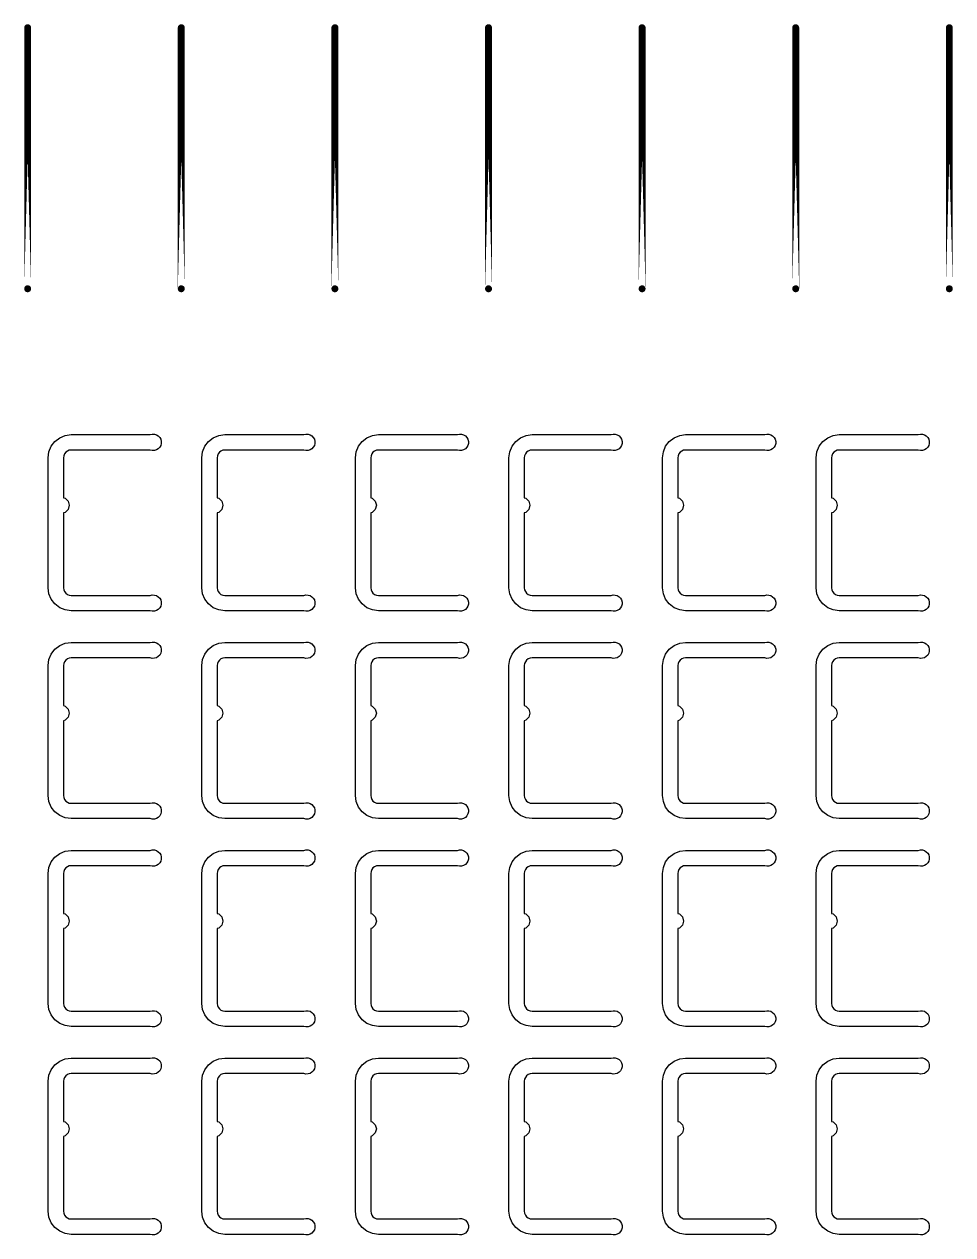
# Model space of a CAD drawing. Extents: x 11 to 212, y 11 to 212.
# Drawn here: x 132.34 to 143, y 161.53 to 175.44 of the extents above; entities that cross this region are included whole.
import ezdxf

# ---------------------------------------------------------------- set-up
doc = ezdxf.new("R2010")
doc.units = 0
doc.layers.get('0').update_dxf_attribs({"linetype": 'continuous'})
doc.layers.add('L4', color=7, linetype='continuous')

# ---------------------------------------------------------------- blocks, each defined once
blk = doc.blocks.new('cutlineendpoint')
at = {"const_width": 0.04}
blk.add_lwpolyline([(-0.02, 0, 1), (0.02, 0, 1)], format="xyb", close=True, dxfattribs=at)

msp = doc.modelspace()

# ---------------------------------------------------------------- linework, layer by layer
at = {"layer": 'L4', "const_width": 0.08}
for points in [[(132.376, 172.4), (132.376, 175.4)], [(134.141, 172.4), (134.141, 175.4)], [(135.906, 172.4), (135.906, 175.4)], [(137.671, 172.4), (137.671, 175.4)], [(139.435, 172.4), (139.435, 175.4)], [(141.2, 172.4), (141.2, 175.4)], [(142.965, 172.4), (142.965, 175.4)]]:
    msp.add_lwpolyline(points, close=True, dxfattribs=at)
at = {"layer": 'L4'}
for points in [[(133.785, 168.876), (133.808, 168.882), (133.832, 168.881), (133.856, 168.874), (133.876, 168.862), (133.893, 168.845), (133.905, 168.824), (133.911, 168.8), (133.911, 168.776), (133.905, 168.753), (133.893, 168.732), (133.876, 168.715), (133.856, 168.702), (133.832, 168.695), (133.808, 168.695), (133.785, 168.7), (132.876, 168.7), (132.808, 168.709), (132.744, 168.735), (132.689, 168.778), (132.647, 168.832), (132.621, 168.896), (132.612, 168.965), (132.612, 170.459), (132.621, 170.527), (132.647, 170.591), (132.689, 170.646), (132.744, 170.688), (132.808, 170.715), (132.876, 170.724), (133.785, 170.724), (133.808, 170.729), (133.832, 170.728), (133.856, 170.721), (133.876, 170.709), (133.893, 170.692), (133.905, 170.671), (133.911, 170.647), (133.911, 170.623), (133.905, 170.6), (133.893, 170.579), (133.876, 170.562), (133.856, 170.549), (133.832, 170.542), (133.808, 170.542), (133.785, 170.547), (132.876, 170.547), (132.854, 170.544), (132.832, 170.535), (132.814, 170.521), (132.8, 170.503), (132.791, 170.482), (132.788, 170.459), (132.788, 169.998), (132.806, 169.993), (132.84, 169.959), (132.853, 169.912), (132.84, 169.865), (132.806, 169.83), (132.788, 169.826), (132.788, 168.965), (132.791, 168.942), (132.8, 168.921), (132.814, 168.902), (132.832, 168.888), (132.854, 168.879), (132.876, 168.876)], [(135.55, 168.876), (135.573, 168.882), (135.597, 168.881), (135.62, 168.874), (135.641, 168.862), (135.658, 168.845), (135.67, 168.824), (135.676, 168.8), (135.676, 168.776), (135.67, 168.753), (135.658, 168.732), (135.641, 168.715), (135.62, 168.702), (135.597, 168.695), (135.573, 168.695), (135.55, 168.7), (134.641, 168.7), (134.573, 168.709), (134.509, 168.735), (134.454, 168.778), (134.412, 168.832), (134.385, 168.896), (134.376, 168.965), (134.376, 170.459), (134.385, 170.527), (134.412, 170.591), (134.454, 170.646), (134.509, 170.688), (134.573, 170.715), (134.641, 170.724), (135.55, 170.724), (135.573, 170.729), (135.597, 170.728), (135.62, 170.721), (135.641, 170.709), (135.658, 170.692), (135.67, 170.671), (135.676, 170.647), (135.676, 170.623), (135.67, 170.6), (135.658, 170.579), (135.641, 170.562), (135.62, 170.549), (135.597, 170.542), (135.573, 170.542), (135.55, 170.547), (134.641, 170.547), (134.618, 170.544), (134.597, 170.535), (134.579, 170.521), (134.565, 170.503), (134.556, 170.482), (134.553, 170.459), (134.553, 169.998), (134.571, 169.993), (134.605, 169.959), (134.618, 169.912), (134.605, 169.865), (134.571, 169.83), (134.553, 169.826), (134.553, 168.965), (134.556, 168.942), (134.565, 168.921), (134.579, 168.902), (134.597, 168.888), (134.618, 168.879), (134.641, 168.876)], [(137.314, 168.876), (137.338, 168.882), (137.362, 168.881), (137.385, 168.874), (137.406, 168.862), (137.422, 168.845), (137.434, 168.824), (137.44, 168.8), (137.44, 168.776), (137.434, 168.753), (137.422, 168.732), (137.406, 168.715), (137.385, 168.702), (137.362, 168.695), (137.338, 168.695), (137.314, 168.7), (136.406, 168.7), (136.337, 168.709), (136.274, 168.735), (136.219, 168.778), (136.177, 168.832), (136.15, 168.896), (136.141, 168.965), (136.141, 170.459), (136.15, 170.527), (136.177, 170.591), (136.219, 170.646), (136.274, 170.688), (136.337, 170.715), (136.406, 170.724), (137.314, 170.724), (137.338, 170.729), (137.362, 170.728), (137.385, 170.721), (137.406, 170.709), (137.422, 170.692), (137.434, 170.671), (137.44, 170.647), (137.44, 170.623), (137.434, 170.6), (137.422, 170.579), (137.406, 170.562), (137.385, 170.549), (137.362, 170.542), (137.338, 170.542), (137.314, 170.547), (136.406, 170.547), (136.383, 170.544), (136.362, 170.535), (136.343, 170.521), (136.329, 170.503), (136.321, 170.482), (136.318, 170.459), (136.318, 169.998), (136.335, 169.993), (136.37, 169.959), (136.382, 169.912), (136.37, 169.865), (136.335, 169.83), (136.318, 169.826), (136.318, 168.965), (136.321, 168.942), (136.329, 168.921), (136.343, 168.902), (136.362, 168.888), (136.383, 168.879), (136.406, 168.876)], [(139.079, 168.876), (139.103, 168.882), (139.127, 168.881), (139.15, 168.874), (139.17, 168.862), (139.187, 168.845), (139.199, 168.824), (139.205, 168.8), (139.205, 168.776), (139.199, 168.753), (139.187, 168.732), (139.17, 168.715), (139.15, 168.702), (139.127, 168.695), (139.103, 168.695), (139.079, 168.7), (138.171, 168.7), (138.102, 168.709), (138.038, 168.735), (137.983, 168.778), (137.941, 168.832), (137.915, 168.896), (137.906, 168.965), (137.906, 170.459), (137.915, 170.527), (137.941, 170.591), (137.983, 170.646), (138.038, 170.688), (138.102, 170.715), (138.171, 170.724), (139.079, 170.724), (139.103, 170.729), (139.127, 170.728), (139.15, 170.721), (139.17, 170.709), (139.187, 170.692), (139.199, 170.671), (139.205, 170.647), (139.205, 170.623), (139.199, 170.6), (139.187, 170.579), (139.17, 170.562), (139.15, 170.549), (139.127, 170.542), (139.103, 170.542), (139.079, 170.547), (138.171, 170.547), (138.148, 170.544), (138.126, 170.535), (138.108, 170.521), (138.094, 170.503), (138.085, 170.482), (138.082, 170.459), (138.082, 169.998), (138.1, 169.993), (138.134, 169.959), (138.147, 169.912), (138.134, 169.865), (138.1, 169.83), (138.082, 169.826), (138.082, 168.965), (138.085, 168.942), (138.094, 168.921), (138.108, 168.902), (138.126, 168.888), (138.148, 168.879), (138.171, 168.876)], [(140.844, 168.876), (140.867, 168.882), (140.891, 168.881), (140.914, 168.874), (140.935, 168.862), (140.952, 168.845), (140.964, 168.824), (140.97, 168.8), (140.97, 168.776), (140.964, 168.753), (140.952, 168.732), (140.935, 168.715), (140.914, 168.702), (140.891, 168.695), (140.867, 168.695), (140.844, 168.7), (139.935, 168.7), (139.867, 168.709), (139.803, 168.735), (139.748, 168.778), (139.706, 168.832), (139.68, 168.896), (139.671, 168.965), (139.671, 170.459), (139.68, 170.527), (139.706, 170.591), (139.748, 170.646), (139.803, 170.688), (139.867, 170.715), (139.935, 170.724), (140.844, 170.724), (140.867, 170.729), (140.891, 170.728), (140.914, 170.721), (140.935, 170.709), (140.952, 170.692), (140.964, 170.671), (140.97, 170.647), (140.97, 170.623), (140.964, 170.6), (140.952, 170.579), (140.935, 170.562), (140.914, 170.549), (140.891, 170.542), (140.867, 170.542), (140.844, 170.547), (139.935, 170.547), (139.912, 170.544), (139.891, 170.535), (139.873, 170.521), (139.859, 170.503), (139.85, 170.482), (139.847, 170.459), (139.847, 169.998), (139.865, 169.993), (139.899, 169.959), (139.912, 169.912), (139.899, 169.865), (139.865, 169.83), (139.847, 169.826), (139.847, 168.965), (139.85, 168.942), (139.859, 168.921), (139.873, 168.902), (139.891, 168.888), (139.912, 168.879), (139.935, 168.876)], [(142.608, 168.876), (142.632, 168.882), (142.656, 168.881), (142.679, 168.874), (142.7, 168.862), (142.717, 168.845), (142.728, 168.824), (142.735, 168.8), (142.735, 168.776), (142.728, 168.753), (142.717, 168.732), (142.7, 168.715), (142.679, 168.702), (142.656, 168.695), (142.632, 168.695), (142.608, 168.7), (141.7, 168.7), (141.631, 168.709), (141.568, 168.735), (141.513, 168.778), (141.471, 168.832), (141.444, 168.896), (141.435, 168.965), (141.435, 170.459), (141.444, 170.527), (141.471, 170.591), (141.513, 170.646), (141.568, 170.688), (141.631, 170.715), (141.7, 170.724), (142.608, 170.724), (142.632, 170.729), (142.656, 170.728), (142.679, 170.721), (142.7, 170.709), (142.717, 170.692), (142.728, 170.671), (142.735, 170.647), (142.735, 170.623), (142.728, 170.6), (142.717, 170.579), (142.7, 170.562), (142.679, 170.549), (142.656, 170.542), (142.632, 170.542), (142.608, 170.547), (141.7, 170.547), (141.677, 170.544), (141.656, 170.535), (141.638, 170.521), (141.624, 170.503), (141.615, 170.482), (141.612, 170.459), (141.612, 169.998), (141.629, 169.993), (141.664, 169.959), (141.676, 169.912), (141.664, 169.865), (141.629, 169.83), (141.612, 169.826), (141.612, 168.965), (141.615, 168.942), (141.624, 168.921), (141.638, 168.902), (141.656, 168.888), (141.677, 168.879), (141.7, 168.876)], [(133.785, 166.488), (133.808, 166.494), (133.832, 166.493), (133.856, 166.486), (133.876, 166.474), (133.893, 166.456), (133.905, 166.435), (133.911, 166.412), (133.911, 166.388), (133.905, 166.365), (133.893, 166.344), (133.876, 166.326), (133.856, 166.314), (133.832, 166.307), (133.808, 166.306), (133.785, 166.312), (132.876, 166.312), (132.808, 166.321), (132.744, 166.347), (132.689, 166.389), (132.647, 166.444), (132.621, 166.508), (132.612, 166.576), (132.612, 168.071), (132.621, 168.139), (132.647, 168.203), (132.689, 168.258), (132.744, 168.3), (132.808, 168.326), (132.876, 168.335), (133.785, 168.335), (133.808, 168.341), (133.832, 168.34), (133.856, 168.333), (133.876, 168.321), (133.893, 168.303), (133.905, 168.282), (133.911, 168.259), (133.911, 168.235), (133.905, 168.212), (133.893, 168.191), (133.876, 168.173), (133.856, 168.161), (133.832, 168.154), (133.808, 168.153), (133.785, 168.159), (132.876, 168.159), (132.854, 168.156), (132.832, 168.147), (132.814, 168.133), (132.8, 168.115), (132.791, 168.093), (132.788, 168.071), (132.788, 167.61), (132.806, 167.605), (132.84, 167.571), (132.853, 167.524), (132.84, 167.476), (132.806, 167.442), (132.788, 167.437), (132.788, 166.576), (132.791, 166.554), (132.8, 166.532), (132.814, 166.514), (132.832, 166.5), (132.854, 166.491), (132.876, 166.488)], [(135.55, 166.488), (135.573, 166.494), (135.597, 166.493), (135.62, 166.486), (135.641, 166.474), (135.658, 166.456), (135.67, 166.435), (135.676, 166.412), (135.676, 166.388), (135.67, 166.365), (135.658, 166.344), (135.641, 166.326), (135.62, 166.314), (135.597, 166.307), (135.573, 166.306), (135.55, 166.312), (134.641, 166.312), (134.573, 166.321), (134.509, 166.347), (134.454, 166.389), (134.412, 166.444), (134.385, 166.508), (134.376, 166.576), (134.376, 168.071), (134.385, 168.139), (134.412, 168.203), (134.454, 168.258), (134.509, 168.3), (134.573, 168.326), (134.641, 168.335), (135.55, 168.335), (135.573, 168.341), (135.597, 168.34), (135.62, 168.333), (135.641, 168.321), (135.658, 168.303), (135.67, 168.282), (135.676, 168.259), (135.676, 168.235), (135.67, 168.212), (135.658, 168.191), (135.641, 168.173), (135.62, 168.161), (135.597, 168.154), (135.573, 168.153), (135.55, 168.159), (134.641, 168.159), (134.618, 168.156), (134.597, 168.147), (134.579, 168.133), (134.565, 168.115), (134.556, 168.093), (134.553, 168.071), (134.553, 167.61), (134.571, 167.605), (134.605, 167.571), (134.618, 167.524), (134.605, 167.476), (134.571, 167.442), (134.553, 167.437), (134.553, 166.576), (134.556, 166.554), (134.565, 166.532), (134.579, 166.514), (134.597, 166.5), (134.618, 166.491), (134.641, 166.488)], [(137.314, 166.488), (137.338, 166.494), (137.362, 166.493), (137.385, 166.486), (137.406, 166.474), (137.422, 166.456), (137.434, 166.435), (137.44, 166.412), (137.44, 166.388), (137.434, 166.365), (137.422, 166.344), (137.406, 166.326), (137.385, 166.314), (137.362, 166.307), (137.338, 166.306), (137.314, 166.312), (136.406, 166.312), (136.337, 166.321), (136.274, 166.347), (136.219, 166.389), (136.177, 166.444), (136.15, 166.508), (136.141, 166.576), (136.141, 168.071), (136.15, 168.139), (136.177, 168.203), (136.219, 168.258), (136.274, 168.3), (136.337, 168.326), (136.406, 168.335), (137.314, 168.335), (137.338, 168.341), (137.362, 168.34), (137.385, 168.333), (137.406, 168.321), (137.422, 168.303), (137.434, 168.282), (137.44, 168.259), (137.44, 168.235), (137.434, 168.212), (137.422, 168.191), (137.406, 168.173), (137.385, 168.161), (137.362, 168.154), (137.338, 168.153), (137.314, 168.159), (136.406, 168.159), (136.383, 168.156), (136.362, 168.147), (136.343, 168.133), (136.329, 168.115), (136.321, 168.093), (136.318, 168.071), (136.318, 167.61), (136.335, 167.605), (136.37, 167.571), (136.382, 167.524), (136.37, 167.476), (136.335, 167.442), (136.318, 167.437), (136.318, 166.576), (136.321, 166.554), (136.329, 166.532), (136.343, 166.514), (136.362, 166.5), (136.383, 166.491), (136.406, 166.488)], [(139.079, 166.488), (139.103, 166.494), (139.127, 166.493), (139.15, 166.486), (139.17, 166.474), (139.187, 166.456), (139.199, 166.435), (139.205, 166.412), (139.205, 166.388), (139.199, 166.365), (139.187, 166.344), (139.17, 166.326), (139.15, 166.314), (139.127, 166.307), (139.103, 166.306), (139.079, 166.312), (138.171, 166.312), (138.102, 166.321), (138.038, 166.347), (137.983, 166.389), (137.941, 166.444), (137.915, 166.508), (137.906, 166.576), (137.906, 168.071), (137.915, 168.139), (137.941, 168.203), (137.983, 168.258), (138.038, 168.3), (138.102, 168.326), (138.171, 168.335), (139.079, 168.335), (139.103, 168.341), (139.127, 168.34), (139.15, 168.333), (139.17, 168.321), (139.187, 168.303), (139.199, 168.282), (139.205, 168.259), (139.205, 168.235), (139.199, 168.212), (139.187, 168.191), (139.17, 168.173), (139.15, 168.161), (139.127, 168.154), (139.103, 168.153), (139.079, 168.159), (138.171, 168.159), (138.148, 168.156), (138.126, 168.147), (138.108, 168.133), (138.094, 168.115), (138.085, 168.093), (138.082, 168.071), (138.082, 167.61), (138.1, 167.605), (138.134, 167.571), (138.147, 167.524), (138.134, 167.476), (138.1, 167.442), (138.082, 167.437), (138.082, 166.576), (138.085, 166.554), (138.094, 166.532), (138.108, 166.514), (138.126, 166.5), (138.148, 166.491), (138.171, 166.488)], [(140.844, 166.488), (140.867, 166.494), (140.891, 166.493), (140.914, 166.486), (140.935, 166.474), (140.952, 166.456), (140.964, 166.435), (140.97, 166.412), (140.97, 166.388), (140.964, 166.365), (140.952, 166.344), (140.935, 166.326), (140.914, 166.314), (140.891, 166.307), (140.867, 166.306), (140.844, 166.312), (139.935, 166.312), (139.867, 166.321), (139.803, 166.347), (139.748, 166.389), (139.706, 166.444), (139.68, 166.508), (139.671, 166.576), (139.671, 168.071), (139.68, 168.139), (139.706, 168.203), (139.748, 168.258), (139.803, 168.3), (139.867, 168.326), (139.935, 168.335), (140.844, 168.335), (140.867, 168.341), (140.891, 168.34), (140.914, 168.333), (140.935, 168.321), (140.952, 168.303), (140.964, 168.282), (140.97, 168.259), (140.97, 168.235), (140.964, 168.212), (140.952, 168.191), (140.935, 168.173), (140.914, 168.161), (140.891, 168.154), (140.867, 168.153), (140.844, 168.159), (139.935, 168.159), (139.912, 168.156), (139.891, 168.147), (139.873, 168.133), (139.859, 168.115), (139.85, 168.093), (139.847, 168.071), (139.847, 167.61), (139.865, 167.605), (139.899, 167.571), (139.912, 167.524), (139.899, 167.476), (139.865, 167.442), (139.847, 167.437), (139.847, 166.576), (139.85, 166.554), (139.859, 166.532), (139.873, 166.514), (139.891, 166.5), (139.912, 166.491), (139.935, 166.488)], [(142.608, 166.488), (142.632, 166.494), (142.656, 166.493), (142.679, 166.486), (142.7, 166.474), (142.717, 166.456), (142.728, 166.435), (142.735, 166.412), (142.735, 166.388), (142.728, 166.365), (142.717, 166.344), (142.7, 166.326), (142.679, 166.314), (142.656, 166.307), (142.632, 166.306), (142.608, 166.312), (141.7, 166.312), (141.631, 166.321), (141.568, 166.347), (141.513, 166.389), (141.471, 166.444), (141.444, 166.508), (141.435, 166.576), (141.435, 168.071), (141.444, 168.139), (141.471, 168.203), (141.513, 168.258), (141.568, 168.3), (141.631, 168.326), (141.7, 168.335), (142.608, 168.335), (142.632, 168.341), (142.656, 168.34), (142.679, 168.333), (142.7, 168.321), (142.717, 168.303), (142.728, 168.282), (142.735, 168.259), (142.735, 168.235), (142.728, 168.212), (142.717, 168.191), (142.7, 168.173), (142.679, 168.161), (142.656, 168.154), (142.632, 168.153), (142.608, 168.159), (141.7, 168.159), (141.677, 168.156), (141.656, 168.147), (141.638, 168.133), (141.624, 168.115), (141.615, 168.093), (141.612, 168.071), (141.612, 167.61), (141.629, 167.605), (141.664, 167.571), (141.676, 167.524), (141.664, 167.476), (141.629, 167.442), (141.612, 167.437), (141.612, 166.576), (141.615, 166.554), (141.624, 166.532), (141.638, 166.514), (141.656, 166.5), (141.677, 166.491), (141.7, 166.488)], [(133.785, 164.1), (133.808, 164.105), (133.832, 164.105), (133.856, 164.098), (133.876, 164.085), (133.893, 164.068), (133.905, 164.047), (133.911, 164.024), (133.911, 164), (133.905, 163.976), (133.893, 163.955), (133.876, 163.938), (133.856, 163.926), (133.832, 163.919), (133.808, 163.918), (133.785, 163.924), (132.876, 163.924), (132.808, 163.933), (132.744, 163.959), (132.689, 164.001), (132.647, 164.056), (132.621, 164.12), (132.612, 164.188), (132.612, 165.682), (132.621, 165.751), (132.647, 165.815), (132.689, 165.87), (132.744, 165.912), (132.808, 165.938), (132.876, 165.947), (133.785, 165.947), (133.808, 165.952), (133.832, 165.952), (133.856, 165.945), (133.876, 165.932), (133.893, 165.915), (133.905, 165.894), (133.911, 165.871), (133.911, 165.847), (133.905, 165.823), (133.893, 165.802), (133.876, 165.785), (133.856, 165.773), (133.832, 165.766), (133.808, 165.765), (133.785, 165.771), (132.876, 165.771), (132.854, 165.768), (132.832, 165.759), (132.814, 165.745), (132.8, 165.726), (132.791, 165.705), (132.788, 165.682), (132.788, 165.222), (132.806, 165.217), (132.84, 165.182), (132.853, 165.135), (132.84, 165.088), (132.806, 165.054), (132.788, 165.049), (132.788, 164.188), (132.791, 164.165), (132.8, 164.144), (132.814, 164.126), (132.832, 164.112), (132.854, 164.103), (132.876, 164.1)], [(135.55, 164.1), (135.573, 164.105), (135.597, 164.105), (135.62, 164.098), (135.641, 164.085), (135.658, 164.068), (135.67, 164.047), (135.676, 164.024), (135.676, 164), (135.67, 163.976), (135.658, 163.955), (135.641, 163.938), (135.62, 163.926), (135.597, 163.919), (135.573, 163.918), (135.55, 163.924), (134.641, 163.924), (134.573, 163.933), (134.509, 163.959), (134.454, 164.001), (134.412, 164.056), (134.385, 164.12), (134.376, 164.188), (134.376, 165.682), (134.385, 165.751), (134.412, 165.815), (134.454, 165.87), (134.509, 165.912), (134.573, 165.938), (134.641, 165.947), (135.55, 165.947), (135.573, 165.952), (135.597, 165.952), (135.62, 165.945), (135.641, 165.932), (135.658, 165.915), (135.67, 165.894), (135.676, 165.871), (135.676, 165.847), (135.67, 165.823), (135.658, 165.802), (135.641, 165.785), (135.62, 165.773), (135.597, 165.766), (135.573, 165.765), (135.55, 165.771), (134.641, 165.771), (134.618, 165.768), (134.597, 165.759), (134.579, 165.745), (134.565, 165.726), (134.556, 165.705), (134.553, 165.682), (134.553, 165.222), (134.571, 165.217), (134.605, 165.182), (134.618, 165.135), (134.605, 165.088), (134.571, 165.054), (134.553, 165.049), (134.553, 164.188), (134.556, 164.165), (134.565, 164.144), (134.579, 164.126), (134.597, 164.112), (134.618, 164.103), (134.641, 164.1)], [(137.314, 164.1), (137.338, 164.105), (137.362, 164.105), (137.385, 164.098), (137.406, 164.085), (137.422, 164.068), (137.434, 164.047), (137.44, 164.024), (137.44, 164), (137.434, 163.976), (137.422, 163.955), (137.406, 163.938), (137.385, 163.926), (137.362, 163.919), (137.338, 163.918), (137.314, 163.924), (136.406, 163.924), (136.337, 163.933), (136.274, 163.959), (136.219, 164.001), (136.177, 164.056), (136.15, 164.12), (136.141, 164.188), (136.141, 165.682), (136.15, 165.751), (136.177, 165.815), (136.219, 165.87), (136.274, 165.912), (136.337, 165.938), (136.406, 165.947), (137.314, 165.947), (137.338, 165.952), (137.362, 165.952), (137.385, 165.945), (137.406, 165.932), (137.422, 165.915), (137.434, 165.894), (137.44, 165.871), (137.44, 165.847), (137.434, 165.823), (137.422, 165.802), (137.406, 165.785), (137.385, 165.773), (137.362, 165.766), (137.338, 165.765), (137.314, 165.771), (136.406, 165.771), (136.383, 165.768), (136.362, 165.759), (136.343, 165.745), (136.329, 165.726), (136.321, 165.705), (136.318, 165.682), (136.318, 165.222), (136.335, 165.217), (136.37, 165.182), (136.382, 165.135), (136.37, 165.088), (136.335, 165.054), (136.318, 165.049), (136.318, 164.188), (136.321, 164.165), (136.329, 164.144), (136.343, 164.126), (136.362, 164.112), (136.383, 164.103), (136.406, 164.1)], [(139.079, 164.1), (139.103, 164.105), (139.127, 164.105), (139.15, 164.098), (139.17, 164.085), (139.187, 164.068), (139.199, 164.047), (139.205, 164.024), (139.205, 164), (139.199, 163.976), (139.187, 163.955), (139.17, 163.938), (139.15, 163.926), (139.127, 163.919), (139.103, 163.918), (139.079, 163.924), (138.171, 163.924), (138.102, 163.933), (138.038, 163.959), (137.983, 164.001), (137.941, 164.056), (137.915, 164.12), (137.906, 164.188), (137.906, 165.682), (137.915, 165.751), (137.941, 165.815), (137.983, 165.87), (138.038, 165.912), (138.102, 165.938), (138.171, 165.947), (139.079, 165.947), (139.103, 165.952), (139.127, 165.952), (139.15, 165.945), (139.17, 165.932), (139.187, 165.915), (139.199, 165.894), (139.205, 165.871), (139.205, 165.847), (139.199, 165.823), (139.187, 165.802), (139.17, 165.785), (139.15, 165.773), (139.127, 165.766), (139.103, 165.765), (139.079, 165.771), (138.171, 165.771), (138.148, 165.768), (138.126, 165.759), (138.108, 165.745), (138.094, 165.726), (138.085, 165.705), (138.082, 165.682), (138.082, 165.222), (138.1, 165.217), (138.134, 165.182), (138.147, 165.135), (138.134, 165.088), (138.1, 165.054), (138.082, 165.049), (138.082, 164.188), (138.085, 164.165), (138.094, 164.144), (138.108, 164.126), (138.126, 164.112), (138.148, 164.103), (138.171, 164.1)], [(140.844, 164.1), (140.867, 164.105), (140.891, 164.105), (140.914, 164.098), (140.935, 164.085), (140.952, 164.068), (140.964, 164.047), (140.97, 164.024), (140.97, 164), (140.964, 163.976), (140.952, 163.955), (140.935, 163.938), (140.914, 163.926), (140.891, 163.919), (140.867, 163.918), (140.844, 163.924), (139.935, 163.924), (139.867, 163.933), (139.803, 163.959), (139.748, 164.001), (139.706, 164.056), (139.68, 164.12), (139.671, 164.188), (139.671, 165.682), (139.68, 165.751), (139.706, 165.815), (139.748, 165.87), (139.803, 165.912), (139.867, 165.938), (139.935, 165.947), (140.844, 165.947), (140.867, 165.952), (140.891, 165.952), (140.914, 165.945), (140.935, 165.932), (140.952, 165.915), (140.964, 165.894), (140.97, 165.871), (140.97, 165.847), (140.964, 165.823), (140.952, 165.802), (140.935, 165.785), (140.914, 165.773), (140.891, 165.766), (140.867, 165.765), (140.844, 165.771), (139.935, 165.771), (139.912, 165.768), (139.891, 165.759), (139.873, 165.745), (139.859, 165.726), (139.85, 165.705), (139.847, 165.682), (139.847, 165.222), (139.865, 165.217), (139.899, 165.182), (139.912, 165.135), (139.899, 165.088), (139.865, 165.054), (139.847, 165.049), (139.847, 164.188), (139.85, 164.165), (139.859, 164.144), (139.873, 164.126), (139.891, 164.112), (139.912, 164.103), (139.935, 164.1)], [(142.608, 164.1), (142.632, 164.105), (142.656, 164.105), (142.679, 164.098), (142.7, 164.085), (142.717, 164.068), (142.728, 164.047), (142.735, 164.024), (142.735, 164), (142.728, 163.976), (142.717, 163.955), (142.7, 163.938), (142.679, 163.926), (142.656, 163.919), (142.632, 163.918), (142.608, 163.924), (141.7, 163.924), (141.631, 163.933), (141.568, 163.959), (141.513, 164.001), (141.471, 164.056), (141.444, 164.12), (141.435, 164.188), (141.435, 165.682), (141.444, 165.751), (141.471, 165.815), (141.513, 165.87), (141.568, 165.912), (141.631, 165.938), (141.7, 165.947), (142.608, 165.947), (142.632, 165.952), (142.656, 165.952), (142.679, 165.945), (142.7, 165.932), (142.717, 165.915), (142.728, 165.894), (142.735, 165.871), (142.735, 165.847), (142.728, 165.823), (142.717, 165.802), (142.7, 165.785), (142.679, 165.773), (142.656, 165.766), (142.632, 165.765), (142.608, 165.771), (141.7, 165.771), (141.677, 165.768), (141.656, 165.759), (141.638, 165.745), (141.624, 165.726), (141.615, 165.705), (141.612, 165.682), (141.612, 165.222), (141.629, 165.217), (141.664, 165.182), (141.676, 165.135), (141.664, 165.088), (141.629, 165.054), (141.612, 165.049), (141.612, 164.188), (141.615, 164.165), (141.624, 164.144), (141.638, 164.126), (141.656, 164.112), (141.677, 164.103), (141.7, 164.1)], [(133.785, 161.712), (133.808, 161.717), (133.832, 161.716), (133.856, 161.71), (133.876, 161.697), (133.893, 161.68), (133.905, 161.659), (133.911, 161.636), (133.911, 161.611), (133.905, 161.588), (133.893, 161.567), (133.876, 161.55), (133.856, 161.537), (133.832, 161.531), (133.808, 161.53), (133.785, 161.535), (132.876, 161.535), (132.808, 161.544), (132.744, 161.571), (132.689, 161.613), (132.647, 161.668), (132.621, 161.731), (132.612, 161.8), (132.612, 163.294), (132.621, 163.363), (132.647, 163.426), (132.689, 163.481), (132.744, 163.523), (132.808, 163.55), (132.876, 163.559), (133.785, 163.559), (133.808, 163.564), (133.832, 163.564), (133.856, 163.557), (133.876, 163.544), (133.893, 163.527), (133.905, 163.506), (133.911, 163.483), (133.911, 163.459), (133.905, 163.435), (133.893, 163.414), (133.876, 163.397), (133.856, 163.384), (133.832, 163.378), (133.808, 163.377), (133.785, 163.382), (132.876, 163.382), (132.854, 163.379), (132.832, 163.371), (132.814, 163.357), (132.8, 163.338), (132.791, 163.317), (132.788, 163.294), (132.788, 162.833), (132.806, 162.829), (132.84, 162.794), (132.853, 162.747), (132.84, 162.7), (132.806, 162.666), (132.788, 162.661), (132.788, 161.8), (132.791, 161.777), (132.8, 161.756), (132.814, 161.738), (132.832, 161.724), (132.854, 161.715), (132.876, 161.712)], [(135.55, 161.712), (135.573, 161.717), (135.597, 161.716), (135.62, 161.71), (135.641, 161.697), (135.658, 161.68), (135.67, 161.659), (135.676, 161.636), (135.676, 161.611), (135.67, 161.588), (135.658, 161.567), (135.641, 161.55), (135.62, 161.537), (135.597, 161.531), (135.573, 161.53), (135.55, 161.535), (134.641, 161.535), (134.573, 161.544), (134.509, 161.571), (134.454, 161.613), (134.412, 161.668), (134.385, 161.731), (134.376, 161.8), (134.376, 163.294), (134.385, 163.363), (134.412, 163.426), (134.454, 163.481), (134.509, 163.523), (134.573, 163.55), (134.641, 163.559), (135.55, 163.559), (135.573, 163.564), (135.597, 163.564), (135.62, 163.557), (135.641, 163.544), (135.658, 163.527), (135.67, 163.506), (135.676, 163.483), (135.676, 163.459), (135.67, 163.435), (135.658, 163.414), (135.641, 163.397), (135.62, 163.384), (135.597, 163.378), (135.573, 163.377), (135.55, 163.382), (134.641, 163.382), (134.618, 163.379), (134.597, 163.371), (134.579, 163.357), (134.565, 163.338), (134.556, 163.317), (134.553, 163.294), (134.553, 162.833), (134.571, 162.829), (134.605, 162.794), (134.618, 162.747), (134.605, 162.7), (134.571, 162.666), (134.553, 162.661), (134.553, 161.8), (134.556, 161.777), (134.565, 161.756), (134.579, 161.738), (134.597, 161.724), (134.618, 161.715), (134.641, 161.712)], [(137.314, 161.712), (137.338, 161.717), (137.362, 161.716), (137.385, 161.71), (137.406, 161.697), (137.422, 161.68), (137.434, 161.659), (137.44, 161.636), (137.44, 161.611), (137.434, 161.588), (137.422, 161.567), (137.406, 161.55), (137.385, 161.537), (137.362, 161.531), (137.338, 161.53), (137.314, 161.535), (136.406, 161.535), (136.337, 161.544), (136.274, 161.571), (136.219, 161.613), (136.177, 161.668), (136.15, 161.731), (136.141, 161.8), (136.141, 163.294), (136.15, 163.363), (136.177, 163.426), (136.219, 163.481), (136.274, 163.523), (136.337, 163.55), (136.406, 163.559), (137.314, 163.559), (137.338, 163.564), (137.362, 163.564), (137.385, 163.557), (137.406, 163.544), (137.422, 163.527), (137.434, 163.506), (137.44, 163.483), (137.44, 163.459), (137.434, 163.435), (137.422, 163.414), (137.406, 163.397), (137.385, 163.384), (137.362, 163.378), (137.338, 163.377), (137.314, 163.382), (136.406, 163.382), (136.383, 163.379), (136.362, 163.371), (136.343, 163.357), (136.329, 163.338), (136.321, 163.317), (136.318, 163.294), (136.318, 162.833), (136.335, 162.829), (136.37, 162.794), (136.382, 162.747), (136.37, 162.7), (136.335, 162.666), (136.318, 162.661), (136.318, 161.8), (136.321, 161.777), (136.329, 161.756), (136.343, 161.738), (136.362, 161.724), (136.383, 161.715), (136.406, 161.712)], [(139.079, 161.712), (139.103, 161.717), (139.127, 161.716), (139.15, 161.71), (139.17, 161.697), (139.187, 161.68), (139.199, 161.659), (139.205, 161.636), (139.205, 161.611), (139.199, 161.588), (139.187, 161.567), (139.17, 161.55), (139.15, 161.537), (139.127, 161.531), (139.103, 161.53), (139.079, 161.535), (138.171, 161.535), (138.102, 161.544), (138.038, 161.571), (137.983, 161.613), (137.941, 161.668), (137.915, 161.731), (137.906, 161.8), (137.906, 163.294), (137.915, 163.363), (137.941, 163.426), (137.983, 163.481), (138.038, 163.523), (138.102, 163.55), (138.171, 163.559), (139.079, 163.559), (139.103, 163.564), (139.127, 163.564), (139.15, 163.557), (139.17, 163.544), (139.187, 163.527), (139.199, 163.506), (139.205, 163.483), (139.205, 163.459), (139.199, 163.435), (139.187, 163.414), (139.17, 163.397), (139.15, 163.384), (139.127, 163.378), (139.103, 163.377), (139.079, 163.382), (138.171, 163.382), (138.148, 163.379), (138.126, 163.371), (138.108, 163.357), (138.094, 163.338), (138.085, 163.317), (138.082, 163.294), (138.082, 162.833), (138.1, 162.829), (138.134, 162.794), (138.147, 162.747), (138.134, 162.7), (138.1, 162.666), (138.082, 162.661), (138.082, 161.8), (138.085, 161.777), (138.094, 161.756), (138.108, 161.738), (138.126, 161.724), (138.148, 161.715), (138.171, 161.712)], [(140.844, 161.712), (140.867, 161.717), (140.891, 161.716), (140.914, 161.71), (140.935, 161.697), (140.952, 161.68), (140.964, 161.659), (140.97, 161.636), (140.97, 161.611), (140.964, 161.588), (140.952, 161.567), (140.935, 161.55), (140.914, 161.537), (140.891, 161.531), (140.867, 161.53), (140.844, 161.535), (139.935, 161.535), (139.867, 161.544), (139.803, 161.571), (139.748, 161.613), (139.706, 161.668), (139.68, 161.731), (139.671, 161.8), (139.671, 163.294), (139.68, 163.363), (139.706, 163.426), (139.748, 163.481), (139.803, 163.523), (139.867, 163.55), (139.935, 163.559), (140.844, 163.559), (140.867, 163.564), (140.891, 163.564), (140.914, 163.557), (140.935, 163.544), (140.952, 163.527), (140.964, 163.506), (140.97, 163.483), (140.97, 163.459), (140.964, 163.435), (140.952, 163.414), (140.935, 163.397), (140.914, 163.384), (140.891, 163.378), (140.867, 163.377), (140.844, 163.382), (139.935, 163.382), (139.912, 163.379), (139.891, 163.371), (139.873, 163.357), (139.859, 163.338), (139.85, 163.317), (139.847, 163.294), (139.847, 162.833), (139.865, 162.829), (139.899, 162.794), (139.912, 162.747), (139.899, 162.7), (139.865, 162.666), (139.847, 162.661), (139.847, 161.8), (139.85, 161.777), (139.859, 161.756), (139.873, 161.738), (139.891, 161.724), (139.912, 161.715), (139.935, 161.712)], [(142.608, 161.712), (142.632, 161.717), (142.656, 161.716), (142.679, 161.71), (142.7, 161.697), (142.717, 161.68), (142.728, 161.659), (142.735, 161.636), (142.735, 161.611), (142.728, 161.588), (142.717, 161.567), (142.7, 161.55), (142.679, 161.537), (142.656, 161.531), (142.632, 161.53), (142.608, 161.535), (141.7, 161.535), (141.631, 161.544), (141.568, 161.571), (141.513, 161.613), (141.471, 161.668), (141.444, 161.731), (141.435, 161.8), (141.435, 163.294), (141.444, 163.363), (141.471, 163.426), (141.513, 163.481), (141.568, 163.523), (141.631, 163.55), (141.7, 163.559), (142.608, 163.559), (142.632, 163.564), (142.656, 163.564), (142.679, 163.557), (142.7, 163.544), (142.717, 163.527), (142.728, 163.506), (142.735, 163.483), (142.735, 163.459), (142.728, 163.435), (142.717, 163.414), (142.7, 163.397), (142.679, 163.384), (142.656, 163.378), (142.632, 163.377), (142.608, 163.382), (141.7, 163.382), (141.677, 163.379), (141.656, 163.371), (141.638, 163.357), (141.624, 163.338), (141.615, 163.317), (141.612, 163.294), (141.612, 162.833), (141.629, 162.829), (141.664, 162.794), (141.676, 162.747), (141.664, 162.7), (141.629, 162.666), (141.612, 162.661), (141.612, 161.8), (141.615, 161.777), (141.624, 161.756), (141.638, 161.738), (141.656, 161.724), (141.677, 161.715), (141.7, 161.712)]]:
    msp.add_lwpolyline(points, close=True, dxfattribs=at)

# ---------------------------------------------------------------- block references
for p in [(132.376, 175.4), (134.141, 175.4), (135.906, 175.4), (137.671, 175.4), (139.435, 175.4), (141.2, 175.4), (142.965, 175.4), (132.376, 172.4), (134.141, 172.4), (135.906, 172.4), (137.671, 172.4), (139.435, 172.4), (141.2, 172.4), (142.965, 172.4)]:
    msp.add_blockref('cutlineendpoint', p, dxfattribs=at)

doc.saveas('drawing.dxf')
